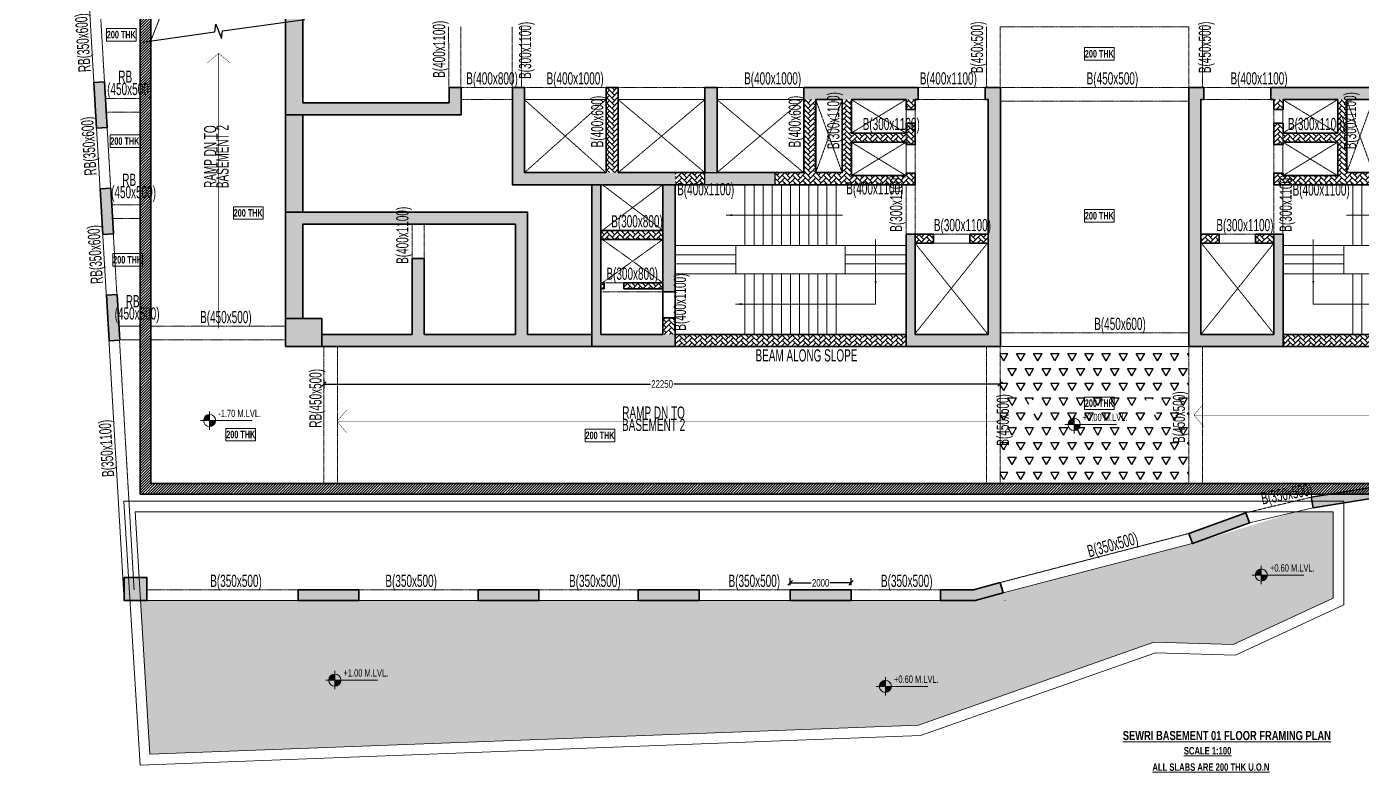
# Model space of a CAD drawing. Header units: millimetres. Extents: x -3 to 145534, y 75 to 63454.
# Drawn here: x 329 to 44240, y 632 to 25159 of the extents above; entities that cross this region are included whole.
import ezdxf

# ---------------------------------------------------------------- set-up
doc = ezdxf.new("R2010")
doc.units = ezdxf.units.MM
doc.linetypes.add('HIDDEN', pattern=[0.375, 0.25, -0.125])
doc.linetypes.add('HIDDEN2', pattern=[0.1875, 0.125, -0.0625])
for name, color, linetype, lineweight in [('A-ANNO-DIMS', 8, 'Continuous', 15), ('A-DETL-MISC', 35, 'Continuous', 15), ('A-FLOR-IDEN', 11, 'Continuous', 9), ('A-HIDD-ABVE', 8, 'HIDDEN', 20), ('A-HIDD-BELW', 8, 'HIDDEN2', 20), ('G-____-____-DIMS', 7, 'Continuous', 9), ('G-ANNO-TEXT', 231, 'Continuous', 9), ('S-BEAM', 7, 'Continuous', 18), ('S-BEAM-IDEN', 2, 'Continuous', 9), ('S-COL HATCH', 9, 'Continuous', 0), ('S-COLS', 5, 'Continuous', 35)]:
    doc.layers.add(name, color=color, linetype=linetype, lineweight=lineweight)
doc.layers.add('changes', color=7, linetype='Continuous')
doc.layers.add('HATCH', color=8, linetype='Continuous')
doc.styles.add('Dim.s & Anno.(Misc.)', font='ARIALN.TTF')
doc.styles.add('SOBHA', font='swisscl.ttf')
doc.styles.add('Swis721 LtCn BT', font='swisscl.ttf', dxfattribs={"width": 0.9, "height": 233.355162})
doc.styles.add('Swis721 LtCn BT_1', font='swisscl.ttf', dxfattribs={"height": 240})
doc.styles.add('Swis721 LtCn BT_2', font='swisscl.ttf', dxfattribs={"height": 244.992296})
doc.styles.add('Swis721 LtCn BT_B', font='', dxfattribs={"width": 0.9, "height": 246.918336})
doc.styles.get('Swis721 LtCn BT_B').set_extended_font_data('Swis721 LtCn BT', bold=True)
doc.dimstyles.new('A-GFC-100', dxfattribs={"dimscale": 100, "dimtxt": 1.75, "dimasz": 1.5, "dimexe": 1.5, "dimexo": 0, "dimgap": 1, "dimtad": 1, "dimdsep": 46, "dimtxsty": 'Dim.s & Anno.(Misc.)', "dimblk": 'ARCHTICK', "dimcen": 0, "dimdle": 1.5, "dimclrd": 256, "dimclre": 8, "dimclrt": 6, "dimazin": 2, "dimtfac": 1, "dimtix": 1, "dimtmove": 2, "dimatfit": 3, "dimfxl": 1, "dimtolj": 1, "dimlwd": -1, "dimlwe": 9, "dimarcsym": 0})
doc.dimstyles.new('S-100', dxfattribs={"dimscale": 100, "dimtxt": 2.5, "dimasz": 1.5, "dimexe": 1.5, "dimexo": 1.5, "dimgap": 0.1, "dimtad": 0, "dimdec": 0, "dimrnd": 0.0005, "dimzin": 0, "dimdsep": 46, "dimtxsty": 'SOBHA', "dimblk": 'OBLIQUE', "dimcen": 0.09, "dimclrd": 8, "dimclre": 8, "dimclrt": 6, "dimadec": 0, "dimazin": 0, "dimtfac": 1, "dimtdec": 0, "dimtofl": 0, "dimtmove": 0, "dimatfit": 3, "dimfxl": 1.5, "dimfxlon": 1, "dimtolj": 1, "dimtzin": 0, "dimlwd": -1, "dimlwe": -1, "dimarcsym": 0})
pattern_1 = [(45, (-31794446.85, 20683630.75), (0, 169.7056275), [360, -120]), (135, (-31794362, 20683715.6), (1e-14, 169.7056275), [360, -120])]
pattern_2 = [(45, (-31794446.85, 20735559.75), (0, 169.7056275), [360, -120]), (135, (-31794362, 20735644.6), (1e-14, 169.7056275), [360, -120])]

# ---------------------------------------------------------------- blocks, each defined once
blk = doc.blocks.new('_ARCHTICK')
at = {"color": 0, "linetype": 'ByBlock', "const_width": 0.15}
blk.add_lwpolyline([(-0.5, -0.5), (0.5, 0.5)], dxfattribs=at)
blk = doc.blocks.new('Spot Elevations - M_Spot Elevation - Target Filled-23738-FIRST FLOOR  FRAMING PLAN _NTA_')
at = {"layer": 'G-____-____-DIMS'}
h = blk.add_hatch(color=256, dxfattribs=at)
edge = h.paths.add_edge_path(flags=0)
edge.add_line((0, 0), (-2, 0))
edge.add_arc((0, 0), 2, 90, 180, ccw=False)
edge.add_line((0, 2), (0, 0))
h = blk.add_hatch(color=256, dxfattribs=at)
edge = h.paths.add_edge_path(flags=0)
edge.add_line((0, 0), (2, 0))
edge.add_arc((0, 0), 2, 270, 360, ccw=False)
edge.add_line((0, -2), (0, 0))
for p, q in [((-3, 0), (14, 0)), ((0, -3), (0, 3))]:
    blk.add_line(p, q, dxfattribs=at)
blk.add_circle((0, 0), 2, dxfattribs=at)
blk = doc.blocks.new('A$C89844c14')
at = {"layer": 'S-COL HATCH', "transparency": 33554687}
h = blk.add_hatch(dxfattribs=at)
h.set_pattern_fill('ANSI31', color=256, scale=500)
h.set_pattern_definition([(45, (-31243118.95, 21573255.045), (-44.19417382, 44.19417382), [])])
edge = h.paths.add_edge_path()
edge.add_line((-12641, -10574), (46763, -10574))
edge.add_line((46763, -10574), (50159, -10424))
edge.add_line((50159, -10424), (50159, 18363))
edge.add_arc((65987, 101152), 84288, 235.33184, 259.17631, ccw=False)
edge.add_arc((-8443, 269), 41200, 49.9962, 101.0852)
edge.add_line((-16364, 40700), (-15224, 21151))
edge.add_line((-15224, 21151), (-12641, 21151))
edge.add_line((-12641, 21151), (-12641, -10574))
edge = h.paths.add_edge_path(flags=16)
edge.add_line((-12291, -10224), (46756, -10224))
edge.add_line((46756, -10224), (49809, -10089))
edge.add_line((49809, -10089), (49809, 18075))
edge.add_arc((65987, 101152), 84638, 235.32076, 258.98032, ccw=False)
edge.add_arc((-8443, 269), 40850, 49.9733, 100.6568)
edge.add_line((-15997, 40415), (-14893, 21501))
edge.add_line((-14893, 21501), (-12291, 21501))
edge.add_line((-12291, 21501), (-12291, -10224))
h = blk.add_hatch(color=256, dxfattribs=at)
h.dxf.hatch_style = 1
h.paths.add_polyline_path([(-14163, 2965), (-14075, 1467), (-13726, 1488), (-13813, 2985)])
h = blk.add_hatch(color=256, dxfattribs=at)
h.dxf.hatch_style = 1
h.paths.add_polyline_path([(-13958, -535), (-13871, -2033), (-13522, -2012), (-13609, -515)])
h = blk.add_hatch(color=256, dxfattribs=at)
h.dxf.hatch_style = 1
h.paths.add_polyline_path([(-13754, -4033), (-13667, -5530), (-13317, -5510), (-13405, -4012)])
h = blk.add_hatch(color=256, dxfattribs=at)
h.dxf.hatch_style = 1
h.paths.add_polyline_path([(25890, -10677), (25945, -11023), (27920, -10704), (27864, -10359)])
h = blk.add_hatch(color=256, dxfattribs=at)
h.dxf.hatch_style = 1
h.paths.add_polyline_path([(23858, -11521), (23739, -11192), (21859, -11873), (21978, -12202)])
h = blk.add_hatch(color=256, dxfattribs=at)
h.dxf.hatch_style = 1
h.paths.add_polyline_path([(15747, -13822), (15654, -13485), (14779, -13724), (13686, -13724), (13686, -14074), (14825, -14074)])
h = blk.add_hatch(color=256, dxfattribs=at)
h.dxf.hatch_style = 1
h.paths.add_polyline_path([(-5446, -14074), (-5446, -13724), (-7446, -13724), (-7446, -14074)])
h = blk.add_hatch(color=256, dxfattribs=at)
h.dxf.hatch_style = 1
h.paths.add_polyline_path([(478, -14074), (478, -13724), (-1522, -13724), (-1522, -14074)])
h = blk.add_hatch(color=256, dxfattribs=at)
h.dxf.hatch_style = 1
h.paths.add_polyline_path([(5745, -14074), (5745, -13724), (3745, -13724), (3745, -14074)])
h = blk.add_hatch(color=256, dxfattribs=at)
h.dxf.hatch_style = 1
h.paths.add_polyline_path([(10745, -14074), (10745, -13724), (8745, -13724), (8745, -14074)])
at = {"layer": 'S-COLS', "elevation": 0}
for points in [[(-12641, -10574), (46763, -10574), (50159, -10424), (50159, 18363, -0.104418), (18042, 31828, 0.226686), (-16364, 40700), (-15224, 21151), (-12641, 21151)], [(-12291, -10224), (46756, -10224), (49809, -10089), (49809, 18075, -0.103603), (17829, 31550, 0.224825), (-15997, 40415), (-14893, 21501), (-12291, 21501)]]:
    blk.add_lwpolyline(points, format="xyb", close=True, dxfattribs=at)
for points in [[(-14163, 2965), (-13813, 2985), (-13726, 1488), (-14075, 1467)], [(-13958, -535), (-13609, -515), (-13522, -2012), (-13871, -2033)], [(-13754, -4033), (-13405, -4012), (-13317, -5510), (-13667, -5530)], [(-7446, -13724), (-5446, -13724), (-5446, -14074), (-7446, -14074)], [(-1522, -13724), (478, -13724), (478, -14074), (-1522, -14074)], [(3745, -13724), (5745, -13724), (5745, -14074), (3745, -14074)], [(8745, -13724), (10745, -13724), (10745, -14074), (8745, -14074)]]:
    blk.add_lwpolyline(points, close=True, dxfattribs=at)
for points in [[(25890, -10677), (25945, -11023), (27920, -10704), (27864, -10359), (25890, -10677)], [(21859, -11873), (21978, -12202), (23858, -11521), (23739, -11192), (21859, -11873)], [(13686, -13724), (14779, -13724), (15654, -13485), (15747, -13822), (14825, -14074), (13686, -14074), (13686, -13724)]]:
    blk.add_lwpolyline(points, dxfattribs=at)
blk = doc.blocks.new('_OBLIQUE')
at = {"color": 0, "linetype": 'ByBlock'}
blk.add_line((-0.5, -0.5), (0.5, 0.5), dxfattribs=at)
blk = doc.blocks.new('*D31')
at = {"layer": 'changes', "color": 8, "transparency": 16777216}
for p, q in [((10110, 13554), (10110, 13254)), ((10110, 13404), (20850, 13404)), ((32360, 13404), (21620, 13404)), ((32360, 13554), (32360, 13254))]:
    blk.add_line(p, q, dxfattribs=at)
at = {"layer": 'changes', "color": 8, "transparency": 16777216, "xscale": 150, "yscale": 150, "zscale": 150, "rotation": 180}
blk.add_blockref('_OBLIQUE', (10110, 13404), dxfattribs=at)
at = {"layer": 'changes', "color": 8, "transparency": 16777216, "xscale": 150, "yscale": 150, "zscale": 150}
blk.add_blockref('_OBLIQUE', (32360, 13404), dxfattribs=at)
at = {"layer": 'changes', "color": 6, "transparency": 16777216, "insert": (21235, 13404), "char_height": 250, "attachment_point": 5, "style": 'SOBHA'}
blk.add_mtext('\\A1;22250', dxfattribs=at)
blk = doc.blocks.new('A$C0921b736')
at = {"layer": 'S-COL HATCH', "transparency": 33554687}
h = blk.add_hatch(color=256, dxfattribs=at)
h.dxf.hatch_style = 1
h.paths.add_polyline_path([(5785, 8375), (5785, 9275), (5385, 9275), (5385, 8775), (575, 8775), (575, 19875), (0, 19879), (0, 8375)])
h = blk.add_hatch(color=256, dxfattribs=at)
h.dxf.hatch_style = 1
h.paths.add_polyline_path([(12825, 6075), (12825, 6475), (7871, 6475), (7871, 9275), (7471, 9275), (7471, 6075)])
at = {"layer": 'S-COL HATCH'}
h = blk.add_hatch(dxfattribs=at)
h.set_pattern_fill('AR-HBONE', color=256, scale=30)
h.set_pattern_definition(pattern_2)
h.paths.add_polyline_path([(10555, 6475), (10955, 6475), (10955, 9275), (10555, 9275)])
at = {"layer": 'S-COL HATCH', "transparency": 33554687}
h = blk.add_hatch(color=256, dxfattribs=at)
h.dxf.hatch_style = 1
h.paths.add_polyline_path([(13805, 9275), (14205, 9275), (14205, 6475), (13805, 6475)])
h = blk.add_hatch(color=256, dxfattribs=at)
h.dxf.hatch_style = 1
h.paths.add_polyline_path([(17055, 9275), (20825, 9275), (20825, 8875), (17055, 8875)])
h = blk.add_hatch(color=256, dxfattribs=at)
h.dxf.hatch_style = 1
h.paths.add_polyline_path([(20725, 4450), (20425, 4450), (20425, 1150), (20425, 750), (23125, 750), (23525, 750), (23525, 1150), (23525, 1150), (23525, 9275), (23025, 9275), (23025, 8875), (23125, 8875), (23125, 1150), (23125, 1150), (20725, 1150), (20725, 1150)])
h = blk.add_hatch(color=256, dxfattribs=at)
h.dxf.hatch_style = 1
h.paths.add_polyline_path([(32525, 4450), (32825, 4450), (32825, 1150), (32825, 750), (30125, 750), (29725, 750), (29725, 1150), (29725, 1150), (29725, 9275), (30225, 9275), (30225, 8875), (30125, 8875), (30125, 1150), (30125, 1150), (32525, 1150), (32525, 1150)])
h = blk.add_hatch(color=256, dxfattribs=at)
h.dxf.hatch_style = 1
h.paths.add_polyline_path([(36195, 9275), (32425, 9275), (32425, 8875), (36195, 8875)])
at = {"layer": 'S-COL HATCH'}
h = blk.add_hatch(dxfattribs=at)
h.set_pattern_fill('AR-HBONE', color=256, scale=30)
h.set_pattern_definition(pattern_2)
h.paths.add_polyline_path([(18325, 8875), (18625, 8875), (18625, 7775), (20425, 7775), (20425, 8100), (20725, 8100), (20725, 7398), (20425, 7398), (20425, 7475), (18625, 7475), (18625, 6375), (20425, 6375), (20425, 6453), (20725, 6453), (20725, 6075), (16105, 6075), (16105, 6475), (18325, 6475)])
h = blk.add_hatch(dxfattribs=at)
h.set_pattern_fill('AR-HBONE', color=256, scale=30)
h.set_pattern_definition(pattern_2)
h.paths.add_polyline_path([(17055, 6475), (17455, 6475), (17455, 8875), (17055, 8875)])
h = blk.add_hatch(dxfattribs=at)
h.set_pattern_fill('AR-HBONE', color=256, scale=30)
h.set_pattern_definition(pattern_2)
h.paths.add_polyline_path([(20425, 8875), (20725, 8875), (20725, 8550), (20425, 8550)])
h = blk.add_hatch(dxfattribs=at)
h.set_pattern_fill('AR-HBONE', color=256, scale=30)
h.set_pattern_definition(pattern_2)
h.paths.add_polyline_path([(34925, 8875), (34625, 8875), (34625, 7775), (32825, 7775), (32825, 8100), (32525, 8100), (32525, 7398), (32825, 7398), (32825, 7475), (34625, 7475), (34625, 6375), (32825, 6375), (32825, 6453), (32525, 6453), (32525, 6075), (37145, 6075), (37145, 6475), (34925, 6475)])
h = blk.add_hatch(dxfattribs=at)
h.set_pattern_fill('AR-HBONE', color=256, scale=30)
h.set_pattern_definition(pattern_2)
h.paths.add_polyline_path([(32825, 8875), (32525, 8875), (32525, 8550), (32825, 8550)])
h = blk.add_hatch(dxfattribs=at)
h.set_pattern_fill('AR-HBONE', color=256, scale=30)
h.set_pattern_definition(pattern_2)
h.paths.add_polyline_path([(13805, 6475), (12825, 6475), (12825, 6075), (13805, 6075)])
at = {"layer": 'S-COL HATCH', "transparency": 33554687}
h = blk.add_hatch(color=256, dxfattribs=at)
h.dxf.hatch_style = 1
h.paths.add_polyline_path([(13805, 6475), (16105, 6475), (16105, 6075), (13805, 6075)])
h = blk.add_hatch(color=256, dxfattribs=at)
h.dxf.hatch_style = 1
h.paths.add_polyline_path([(10385, 6075), (10085, 6075), (10085, 750), (10385, 750), (12825, 750), (12825, 1150), (10385, 1150), (10385, 2850), (10385, 2850), (10385, 2850)])
h = blk.add_hatch(color=256, dxfattribs=at)
h.dxf.hatch_style = 1
h.paths.add_polyline_path([(12825, 6075), (12425, 6075), (12425, 6075), (12425, 4575), (12425, 4575), (12425, 4275), (12425, 2550), (12825, 2550)])
h = blk.add_hatch(color=256, dxfattribs=at)
h.dxf.hatch_style = 1
h.paths.add_polyline_path([(7571, 4775), (7571, 1150), (4571, 1150), (4571, 3648), (4171, 3648), (4171, 1150), (1200, 1150), (1200, 750), (10085, 750), (10085, 1150), (7971, 1150), (7971, 5175), (0, 5175), (0, 1675), (575, 1675), (575, 4775)])
at = {"layer": 'S-COL HATCH'}
h = blk.add_hatch(dxfattribs=at)
h.set_pattern_fill('AR-HBONE', color=256, scale=30)
h.set_pattern_definition(pattern_2)
h.paths.add_polyline_path([(12425, 4575), (10385, 4575), (10385, 4275), (12425, 4275)])
h = blk.add_hatch(dxfattribs=at)
h.set_pattern_fill('AR-HBONE', color=256, scale=30)
h.set_pattern_definition(pattern_1)
h.paths.add_polyline_path([(21325, 4150), (21325, 4450), (20725, 4450), (20725, 4150)])
h.paths.add_polyline_path([(23125, 4150), (23125, 4450), (22525, 4450), (22525, 4150)])
h = blk.add_hatch(dxfattribs=at)
h.set_pattern_fill('AR-HBONE', color=256, scale=30)
h.set_pattern_definition(pattern_1)
h.paths.add_polyline_path([(32525, 4150), (32525, 4450), (31925, 4450), (31925, 4150)])
h.paths.add_polyline_path([(30725, 4150), (30725, 4450), (30125, 4450), (30125, 4150)])
h = blk.add_hatch(dxfattribs=at)
h.set_pattern_fill('AR-HBONE', color=256, scale=30)
h.set_pattern_definition(pattern_2)
h.paths.add_polyline_path([(10485, 2850), (10385, 2850), (10385, 2650), (10485, 2650)])
h = blk.add_hatch(dxfattribs=at)
h.set_pattern_fill('AR-HBONE', color=256, scale=30)
h.set_pattern_definition(pattern_2)
h.paths.add_polyline_path([(11135, 2850), (11135, 2650), (12425, 2650), (12425, 2850)])
at = {"layer": 'S-COL HATCH', "transparency": 33554687}
h = blk.add_hatch(color=256, dxfattribs=at)
h.dxf.hatch_style = 1
h.paths.add_polyline_path([(0, 1675), (0, 750), (1200, 750), (1200, 1675)])
at = {"layer": 'S-COL HATCH'}
h = blk.add_hatch(dxfattribs=at)
h.set_pattern_fill('AR-HBONE', color=256, scale=30)
h.set_pattern_definition(pattern_2)
h.paths.add_polyline_path([(12825, 1700), (12425, 1700), (12425, 1150), (12825, 1150)])
h = blk.add_hatch(dxfattribs=at)
h.set_pattern_fill('AR-HBONE', color=256, scale=30)
h.set_pattern_definition(pattern_2)
h.paths.add_polyline_path([(12825, 1150), (20425, 1150), (20425, 750), (12825, 750)])
h = blk.add_hatch(dxfattribs=at)
h.set_pattern_fill('AR-HBONE', color=256, scale=30)
h.set_pattern_definition(pattern_2)
h.paths.add_polyline_path([(40425, 1150), (32825, 1150), (32825, 750), (40425, 750)])
at = {"layer": 'changes'}
blk.add_lwpolyline([(13805, 6475), (16105, 6475), (16105, 6075), (13805, 6075)], close=True, dxfattribs=at)
at = {"layer": 'S-COLS'}
for p, q in [((20425, 4450), (20425, 1150)), ((20725, 4450), (20725, 1150)), ((32525, 4450), (32525, 1150)), ((32825, 4450), (32825, 1150)), ((12425, 2550), (12825, 2550)), ((12425, 1700), (12825, 1700)), ((20425, 1150), (20425, 750)), ((32825, 1150), (32825, 750))]:
    blk.add_line(p, q, dxfattribs=at)
for points in [[(0, 8379), (5785, 8375), (5785, 9275), (5385, 9275), (5385, 8775), (575, 8775), (575, 19875), (0, 19879)], [(17455, 6475), (18325, 6475), (18325, 8875), (17455, 8875)], [(35795, 6475), (34925, 6475), (34925, 8875), (35795, 8875)], [(12425, 4575), (10385, 4575), (10385, 4275), (12425, 4275)]]:
    blk.add_lwpolyline(points, close=True, dxfattribs=at)
for points in [[(17055, 9275), (20825, 9275), (20825, 8875), (20725, 8875), (20725, 8550), (20425, 8550), (20425, 8875), (19525, 8875), (18625, 8875), (18625, 7775), (20425, 7775), (20425, 8100), (20725, 8100), (20725, 7398), (20425, 7398), (20425, 7475), (18625, 7475), (18625, 6375), (19525, 6375), (20425, 6375), (20425, 6453), (20725, 6453), (20725, 6075), (18625, 6075), (18625, 6075), (7471, 6075), (7471, 9275), (7871, 9275), (7871, 6475), (10555, 6475), (10555, 9275)], [(10555, 9275), (10955, 9275)], [(10955, 9275), (10955, 6475), (13805, 6475), (13805, 9275)], [(13805, 9275), (14205, 9275)], [(14205, 9275), (14205, 6475), (17055, 6475), (17055, 9275)], [(23525, 1150), (23525, 9275), (23025, 9275), (23025, 8875), (23125, 8875), (23125, 1150), (20725, 1150)], [(29725, 1150), (29725, 9275), (30225, 9275), (30225, 8875), (30125, 8875), (30125, 1150), (32525, 1150)], [(36195, 9275), (32425, 9275), (32425, 8875), (32525, 8875), (32525, 8550), (32825, 8550), (32825, 8875), (33725, 8875), (34625, 8875), (34625, 7775), (32825, 7775), (32825, 8100), (32525, 8100), (32525, 7398), (32825, 7398), (32825, 7475), (34625, 7475), (34625, 6375), (33725, 6375), (32825, 6375), (32825, 6453), (32525, 6453), (32525, 6075), (34625, 6075), (34625, 6075), (45779, 6075)], [(10085, 6075), (10085, 750), (10385, 750)], [(10385, 1150), (10385, 6075)], [(12425, 6075), (12425, 1150)], [(12425, 750), (12825, 750), (12825, 6075)], [(0, 5175), (0, 1675), (575, 1675), (575, 4775), (7571, 4775), (7571, 1150), (4571, 1150), (4571, 3648), (4171, 3648), (4171, 1150), (1200, 1150), (1200, 750), (10085, 750)], [(10085, 1150), (7971, 1150), (7971, 5175), (25, 5175)], [(20725, 4150), (21325, 4150), (21325, 4450), (20425, 4450)], [(23125, 4150), (22525, 4150), (22525, 4450), (23125, 4450)], [(30125, 4150), (30725, 4150), (30725, 4450), (30125, 4450)], [(32525, 4150), (31925, 4150), (31925, 4450), (32825, 4450)], [(10485, 2850), (10385, 2850)], [(10385, 2650), (10485, 2650)], [(10485, 2650), (10485, 2850)], [(11135, 2850), (11135, 2650)], [(12425, 2850), (11135, 2850)], [(11135, 2650), (12425, 2650)], [(12425, 1150), (10385, 1150)], [(20425, 1150), (12825, 1150), (12825, 750), (23125, 750)], [(23125, 750), (23125, 750), (23525, 750), (23525, 1150)], [(30125, 750), (30125, 750), (29725, 750), (29725, 1150)], [(32825, 1150), (40425, 1150), (40425, 750), (30125, 750)], [(10385, 750), (12425, 750)]]:
    blk.add_lwpolyline(points, dxfattribs=at)
at = {"layer": 'S-COLS', "elevation": 0}
blk.add_lwpolyline([(0, 750), (1200, 750), (1200, 1675), (0, 1675)], close=True, dxfattribs=at)
blk = doc.blocks.new('*D26')
at = {"layer": 'changes', "color": 8, "transparency": 16777216}
for p, q in [((25451, 6785), (25451, 7014)), ((25451, 6864), (26145, 6864)), ((27451, 6864), (26758, 6864)), ((27451, 6785), (27451, 7014))]:
    blk.add_line(p, q, dxfattribs=at)
at = {"layer": 'changes', "color": 8, "transparency": 16777216, "xscale": 150, "yscale": 150, "zscale": 150, "rotation": 180}
blk.add_blockref('_OBLIQUE', (25451, 6864), dxfattribs=at)
at = {"layer": 'changes', "color": 8, "transparency": 16777216, "xscale": 150, "yscale": 150, "zscale": 150}
blk.add_blockref('_OBLIQUE', (27451, 6864), dxfattribs=at)
at = {"layer": 'changes', "color": 6, "transparency": 16777216, "insert": (26451, 6864), "char_height": 250, "attachment_point": 5, "style": 'SOBHA'}
blk.add_mtext('\\A1;2000', dxfattribs=at)
blk = doc.blocks.new('A$C40398dd4')
at = {"layer": 'A-ANNO-DIMS', "ltscale": 500, "elevation": 0}
blk.add_lwpolyline([(5810, 1000), (6600, 1000), (6600, 1565)], dxfattribs=at)
at = {"layer": 'A-DETL-MISC'}
for p, q in [((2300, 4925), (2300, 2925)), ((2600, 4925), (2600, 2925)), ((2900, 4925), (2900, 2925)), ((3200, 4925), (3200, 2925)), ((3500, 4925), (3500, 2925)), ((3800, 4925), (3800, 2925)), ((4100, 4925), (4100, 2925)), ((4400, 4925), (4400, 2925)), ((4700, 4925), (4700, 2925)), ((5000, 4925), (5000, 2925)), ((5300, 4925), (5300, 2925)), ((2300, 0), (2300, 2000)), ((2600, 0), (2600, 2000)), ((2900, 0), (2900, 2000)), ((3200, 0), (3200, 2000)), ((3500, 0), (3500, 2000)), ((3800, 0), (3800, 2000)), ((4100, 0), (4100, 2000)), ((4400, 0), (4400, 2000)), ((4700, 0), (4700, 2000)), ((5000, 0), (5000, 2000)), ((5300, 0), (5300, 2000))]:
    blk.add_line(p, q, dxfattribs=at)
for points in [[(2000, 2925), (0, 2925)], [(5600, 2925), (7600, 2925)], [(2000, 2625), (0, 2625)], [(2000, 2325), (0, 2325)], [(5600, 2625), (7600, 2625)], [(5600, 2325), (7600, 2325)]]:
    blk.add_lwpolyline(points, dxfattribs=at)
blk.add_lwpolyline([(5600, 2925), (5600, 2000), (2000, 2000), (2000, 2925)], close=True, dxfattribs=at)
at = {"layer": 'A-DETL-MISC', "elevation": 0}
for points in [[(2000, 2000), (0, 2000)], [(5600, 2000), (7600, 2000)]]:
    blk.add_lwpolyline(points, dxfattribs=at)
at = {"layer": 'A-ANNO-DIMS', "ltscale": 500}
for points in [[(1688, 3925), (5510, 3925)], [(6600, 1565), (6600, 3126)], [(1988, 1000), (5810, 1000)]]:
    blk.add_leader(points, dimstyle='A-GFC-100', override={"dimasz": 2, "dimtad": 0, "dimfxl": 0.18, "dimarcsym": 1}, dxfattribs=at)

msp = doc.modelspace()

# ---------------------------------------------------------------- hatches: boundary and pattern name
at = {"layer": 'A-HIDD-BELW', "transparency": 33554687}
h = msp.add_hatch(dxfattribs=at)
h.set_pattern_fill('FLEX', color=256, scale=1500, angle=30)
h.set_pattern_definition([(30, (-31346307.3, 21287606), (-187.5, 324.7595264), [375, -375]), (75, (-31345982.55, 21287793.48), (-187.5, 324.7595264), [93.75, -342.830086, 93.75, -530.330086])])
h.paths.add_polyline_path([(37419.1, 4915.6), (40027.3, 4837.5), (43310.1, 6363.9), (43310.1, 6972.8), (43310.1, 9204.4), (42098.6, 9204.4), (38679.9, 8156.1), (31484.5, 6284.1), (29484.5, 6284.1), (4073.7, 6284.1), (4386.2, 1231.9), (29674.6, 2186.4)])
at = {"layer": 'HATCH'}
h = msp.add_hatch(dxfattribs=at)
h.set_pattern_fill('TRIANG', color=9, scale=1500)
h.set_pattern_definition([(60, (-31346307.3, 21493595.5), (-281.2499995, 487.1392893), [281.25, -281.25]), (120, (-31346307.3, 21493595.5), (-562.4999995, 3e-07), [281.25, -281.25]), (0, (-31346447.93, 21493839.05), (281.25, 487.139289), [281.25, -281.25])])
h.paths.add_polyline_path([(32360.4, 14634.1), (32360.4, 10135.3), (38560.4, 10135.3), (38560.4, 14634.1)])
h.paths.add_polyline_path([(36109.5, 12977.1), (36109.5, 12565.2), (35132, 12565.2), (35132, 12977.1)], flags=0)
h.paths.add_polyline_path([(37564.9, 12662.3), (37702.7, 12662.3), (37316, 12275.6), (36929.3, 12662.3), (37064.9, 12662.3, -1)], flags=16)
h.paths.add_polyline_path([(36929.3, 12662.3), (37064.9, 12662.3, 1), (37564.9, 12662.3), (37702.7, 12662.3), (37316, 12275.6)], flags=0)
h.paths.add_polyline_path([(34990.7, 12074.7, -1), (34590.7, 12074.7, -1)], flags=16)
h.paths.add_polyline_path([(33929.3, 12663.4), (33793.7, 12663.4, -1), (33293.7, 12663.4), (33155.9, 12663.4), (33542.6, 13050.1)], flags=16)
h.paths.add_polyline_path([(33929.3, 12663.4), (33793.7, 12663.4, 1), (33293.7, 12663.4), (33155.9, 12663.4), (33542.6, 13050.1)], flags=16)
h.paths.add_polyline_path([(37200.2, 12464.8), (37462.8, 12464.8), (37462.8, 12985.4), (37200.2, 12985.4)], flags=24)
h.paths.add_polyline_path([(33429.7, 12393.1), (33692.4, 12393.1), (33692.4, 12913.8), (33429.7, 12913.8)], flags=24)
h.paths.add_polyline_path([(34976.1, 12054.4), (36777.6, 12054.4), (36777.6, 12560.5), (34976.1, 12560.5)], flags=24)
h.paths.add_polyline_path([(38581.1, 11404.2), (38581.1, 12677.4), (38053.9, 12677.4), (38053.9, 11404.2)], flags=9)
h.paths.add_polyline_path([(35087.2, 12512.2), (36139.1, 12512.2), (36139.1, 13032.9), (35087.2, 13032.9)], flags=24)
h.paths.add_polyline_path([(32789.6, 11313.9), (32789.6, 12587.1), (32262.4, 12587.1), (32262.4, 11313.9)], flags=9)
at = {"layer": 'S-COL HATCH', "transparency": 33554687}
h = msp.add_hatch(color=256, dxfattribs=at)
h.dxf.hatch_style = 1
h.paths.add_polyline_path([(9414.2, 22259.3), (8839.2, 22259.3), (8839.2, 19059.3), (9414.2, 19059.3)])
h = msp.add_hatch(color=256, dxfattribs=at)
h.dxf.hatch_style = 1
h.paths.add_polyline_path([(4283.2, 6285.3), (4283.2, 7035.3), (3533.2, 7035.3), (3533.2, 6285.3)])

# ---------------------------------------------------------------- linework, layer by layer
at = {"elevation": 0}
msp.add_lwpolyline([(4141.5, 24654.8), (6522.2, 24987.7), (6549.5, 25244), (6742.5, 24766.1), (6769.8, 25022.3), (9480.1, 25401.3)], dxfattribs=at)
at = {"layer": 'A-FLOR-IDEN', "color": 8, "flags": 128}
for points in [[(3930.5, 25098.8), (3930.5, 24687), (2953, 24687), (2953, 25098.8)], [(36109.5, 24469.8), (36109.5, 24058), (35132, 24058), (35132, 24469.8)], [(4048, 21598.8), (4048, 21187), (3070.5, 21187), (3070.5, 21598.8)], [(36109.5, 19142.4), (36109.5, 18730.6), (35132, 18730.6), (35132, 19142.4)], [(4140.5, 17695.8), (4140.5, 17284), (3163, 17284), (3163, 17695.8)], [(36109.5, 12977.1), (36109.5, 12565.2), (35132, 12565.2), (35132, 12977.1)]]:
    msp.add_lwpolyline(points, close=True, dxfattribs=at)
at = {"layer": 'A-FLOR-IDEN', "color": 8, "elevation": 0, "flags": 128}
for points in [[(8106.9, 19235.9), (8106.9, 18824.1), (7129.4, 18824.1), (7129.4, 19235.9)], [(7860.5, 11946.5), (7860.5, 11534.6), (6883, 11534.6), (6883, 11946.5)], [(19681.7, 11917.7), (19681.7, 11505.8), (18704.2, 11505.8), (18704.2, 11917.7)]]:
    msp.add_lwpolyline(points, close=True, dxfattribs=at)
at = {"layer": 'A-HIDD-ABVE', "linetype": 'HIDDEN'}
for p, q in [((4410.8, 24692.5), (8910.4, 36109.3)), ((16706, 22759.3), (19390.4, 20359.3)), ((16706, 20359.3), (19390.4, 22759.3)), ((19790.4, 22759.3), (22640.4, 20359.3)), ((19790.4, 20359.3), (22640.4, 22759.3)), ((23040.4, 22759.3), (25890.4, 20359.3)), ((23040.4, 20359.3), (25870.4, 22759.3)), ((26290.4, 22759.3), (27160.4, 20359.3)), ((26290.4, 20359.3), (27160.4, 22759.3)), ((27460.4, 22759.3), (29260.4, 21659.3)), ((27460.4, 21659.3), (29260.4, 22759.3)), ((43460.4, 22759.3), (41660.4, 21659.3)), ((43460.4, 21659.3), (41660.4, 22759.3)), ((44630.4, 22759.3), (43760.4, 20359.3)), ((44630.4, 20359.3), (43760.4, 22759.3)), ((27460.4, 20259.3), (29260.4, 21359.3)), ((27460.4, 21359.3), (29260.4, 20259.3)), ((43460.4, 20259.3), (41660.4, 21359.3)), ((43460.4, 21359.3), (41660.4, 20259.3)), ((19270.4, 19959.3), (21260.3, 18459.3)), ((19270.4, 18459.3), (21260.3, 19959.3)), ((19270.4, 18159.3), (21260.3, 16734.1)), ((19270.4, 16734.1), (21260.3, 18159.3)), ((31936.3, 18034.1), (29536.3, 15034.1)), ((29560.4, 18034.1), (31960.4, 15034.1)), ((41360.4, 18034.1), (38960.4, 15034.1)), ((38984.4, 18034.1), (41384.4, 15034.1))]:
    msp.add_line(p, q, dxfattribs=at)
at = {"layer": 'A-HIDD-BELW', "color": 4, "linetype": 'ByBlock', "ltscale": 500}
for p, q in [((43660.1, 9554.4), (3520.8, 9554.4)), ((3520.8, 9554.4), (4058, 869.3)), ((43660.1, 6140.7), (43660.1, 9554.4)), ((43310.1, 9204.4), (3893.1, 9204.4)), ((3893.1, 9204.4), (4386.2, 1231.9)), ((43310.1, 6363.9), (43310.1, 9204.4)), ((40027.3, 4837.5), (43310.1, 6363.9)), ((40099.7, 4485.2), (43660.1, 6140.7)), ((29674.6, 2186.4), (37419.1, 4915.6)), ((37419.1, 4915.6), (40027.3, 4837.5)), ((29740.8, 1838.6), (37473.9, 4563.8)), ((37473.9, 4563.8), (40099.7, 4485.2)), ((4058, 869.3), (29740.8, 1838.6)), ((4386.2, 1231.9), (29674.6, 2186.4))]:
    msp.add_line(p, q, dxfattribs=at)
at = {"layer": 'S-BEAM', "linetype": 'HIDDEN'}
for p, q in [((14210.4, 25159.3, 0), (14220.4, 23159.3)), ((14610.4, 25159.3), (14610.4, 23159.3)), ((16306, 23159.3), (16306, 25159.3, 0)), ((16606, 23159.3), (16606, 25159.3, 0)), ((31910.4, 25159.3), (31910.4, 23159.3)), ((32360.4, 25159.3), (32360.4, 23159.3)), ((32360.4, 25159.3), (38560.4, 25159.3)), ((38560.4, 25159.3), (38560.4, 23159.3)), ((39010.4, 25159.3), (39010.4, 23159.3)), ((14610.4, 23159.3), (16306, 23159.3)), ((16706, 23159.3), (19390.4, 23159.3)), ((19790.4, 23159.3), (22640.4, 23159.3)), ((23040.4, 23159.3), (25890.4, 23159.3)), ((29660.4, 23159.3), (31860.3, 23159.3)), ((32360.4, 23159.3), (38560.4, 23159.3)), ((41260.3, 23159.3), (39060.4, 23159.3)), ((2920.2, 22801.7), (4060.4, 22801.7)), ((14610.4, 22759.3), (16306, 22759.3)), ((29560.4, 20336.8, 0), (29560.4, 22759.3, 0)), ((29660.4, 22759.3), (31860.3, 22759.3)), ((32360.4, 22709.3), (38560.4, 22709.3)), ((41260.3, 22759.3), (39060.4, 22759.3)), ((41360.4, 20336.8, 0), (41360.4, 22759.3, 0)), ((2946.5, 22351.7), (4060.4, 22351.7)), ((29260.4, 18334.1), (29260.4, 19959.3)), ((29560.4, 18334.1), (29560.4, 19959.3)), ((41360.4, 18334.1), (41360.4, 19959.3)), ((41660.4, 18334.1), (41660.4, 19959.3)), ((3124.4, 19301.7), (4060.4, 19301.7)), ((3150.7, 18851.7), (4060.4, 18851.7)), ((13013.8, 17531.9), (13013.8, 18659.3)), ((13406, 17531.9), (13406, 18659.3)), ((30160.4, 18334.1), (31360.4, 18334.1)), ((40760.4, 18334.1), (39560.4, 18334.1)), ((19270.4, 16434.1), (21260.4, 16434.1)), ((8856, 15309.3), (4410.4, 15309.3)), ((32360.4, 15084.1), (38560.4, 15084.1)), ((8860.6, 14859.3), (4410.4, 14859.3)), ((10110.4, 14634.1), (10110.4, 10134.1)), ((10560.4, 14634.1), (10560.4, 10134.1)), ((31910.4, 14634.1), (31910.4, 10135.3)), ((32360.4, 14634.1), (32360.4, 10135.3)), ((38560.4, 14634.1), (38560.4, 10135.3)), ((39010.4, 14634.1), (39010.4, 10135.3)), ((40479.2, 9177.5, 0), (42566.3, 9676, 0)), ((32360.4, 6874.6, 0), (38560.4, 8486.7, 0)), ((39010.4, 8275.8), (39010.4, 8271.2)), ((4283.2, 6635.3, 0), (9260.4, 6635.3)), ((15184.5, 6635.3, 0), (11260.4, 6635.3)), ((17184.5, 6635.3, 0), (20451.2, 6635.3)), ((25451.2, 6635.3, 0), (22451.2, 6635.3)), ((27451.2, 6635.3, 0), (30392.2, 6635.3))]:
    msp.add_line(p, q, dxfattribs=at)
at = {"layer": 'S-BEAM'}
for p, q in [((2569.6, 22801.7), (2570, 22801.7)), ((16706, 22759.3), (19390.4, 22759.3)), ((19790.4, 22759.3), (22640.4, 22759.3)), ((23040.4, 22759.3), (25870.4, 22759.3)), ((29260.4, 20336.8, 0), (29260.4, 22759.3, 0)), ((41660.4, 20336.8, 0), (41660.4, 22759.3, 0)), ((30160.4, 18034.1), (31360.4, 18034.1)), ((40760.4, 18034.1), (39560.4, 18034.1)), ((19370.4, 16734.1), (20020.4, 16734.1)), ((3007.2, 15309.3), (3006.7, 15309.3)), ((4060.4, 15309.3), (3357.3, 15309.3)), ((4060.4, 14859.3), (3383.6, 14859.3)), ((32360.4, 14634.1), (38560.4, 14634.1)), ((40560.5, 8837.1, 0), (42647.6, 9335.5, 0)), ((32452.6, 6537, 0), (38679.9, 8156.1, 0)), ((4283.2, 6285.3, 0), (9260.4, 6285.3)), ((15184.5, 6285.3, 0), (11260.4, 6285.3)), ((17184.5, 6285.3, 0), (20451.2, 6285.3)), ((25451.2, 6285.3, 0), (22451.2, 6285.3)), ((27451.2, 6285.3, 0), (30392.2, 6285.3))]:
    msp.add_line(p, q, dxfattribs=at)
at = {"layer": 'S-BEAM', "ltscale": 250000, "elevation": 0}
msp.add_lwpolyline([(1554, 40209.8), (3533.2, 6285.3)], dxfattribs=at)
at = {"layer": 'S-BEAM', "linetype": 'HIDDEN', "elevation": 0}
for points in [[(2742.3, 25851.7), (2920.2, 22801.7)], [(2946.5, 22351.7), (3124.4, 19301.7)], [(3150.7, 18851.7), (3357.3, 15309.3)], [(3384.2, 14848), (3863.5, 6634.1)], [(3691.4, 9584.1), (3863.5, 6634.1)], [(4396, 6284.1), (4396, 6278)]]:
    msp.add_lwpolyline(points, dxfattribs=at)
at = {"layer": 'S-BEAM', "const_width": 12.5, "elevation": 0}
for points in [[(7021, 23967.9), (6646, 24284.3), (6271, 23967.9)], [(6646, 15241.7), (6646, 24284.3)], [(39052, 12009.1), (38735.7, 12384.1), (39052, 12759.1)], [(10858.1, 11800.9), (10541.7, 12175.9), (10858.1, 12550.9)], [(38735.7, 12384.1), (61950.3, 12384.1)], [(32360.4, 12175.9), (10541.7, 12175.9)]]:
    msp.add_lwpolyline(points, dxfattribs=at)
at = {"layer": 'S-BEAM-IDEN'}
msp.add_line((32507.3, 6284.1), (32526.9, 6284.1), dxfattribs=at)
at = {"layer": 'S-COLS', "elevation": 0}
for points in [[(9414.2, 22259.3), (8839.2, 22259.3), (8839.2, 19059.3), (9414.2, 19059.3)], [(3533.2, 7035.3), (4283.2, 7035.3), (4283.2, 6285.3), (3533.2, 6285.3)]]:
    msp.add_lwpolyline(points, close=True, dxfattribs=at)

# ---------------------------------------------------------------- block references
at = {"layer": 'changes'}
msp.add_blockref('A$C0921b736', (8839.2, 13884.1, 0), dxfattribs=at)
at = {"layer": 'G-____-____-DIMS', "xscale": 99.99999999999991, "yscale": 99.99999999999991, "zscale": 99.99999999999991}
for p in [(6348.2, 12203.2, 0), (34790.7, 12074.7, 0), (40950.4, 7120.5), (10468.2, 3665.4), (28580.7, 3459.5)]:
    msp.add_blockref('Spot Elevations - M_Spot Elevation - Target Filled-23738-FIRST FLOOR  FRAMING PLAN _NTA_', p, dxfattribs=at)
at = {"layer": 'S-BEAM-IDEN'}
msp.add_blockref('A$C40398dd4', (21660.4, 15034.1), dxfattribs=at)
at = {"layer": 'S-BEAM-IDEN', "xscale": -1}
msp.add_blockref('A$C40398dd4', (49260.4, 15034.1), dxfattribs=at)
at = {"layer": 'S-COL HATCH', "color": 4}
msp.add_blockref('A$C89844c14', (16706, 20359.3), dxfattribs=at)

# ---------------------------------------------------------------- texts
at = {"layer": 'A-FLOR-IDEN', "color": 1, "char_height": 246.92, "width": 1155, "attachment_point": 2, "line_spacing_factor": 0.964267, "style": 'Swis721 LtCn BT_B'}
for insert in [(3441.8, 25020.8), (35620.8, 24391.8), (3559.3, 21520.8), (7618.2, 19157.8), (35620.8, 19064.4), (3651.8, 17617.8), (35620.8, 12899), (7371.8, 11868.4), (19192.9, 11839.6)]:
    msp.add_mtext('200 THK', dxfattribs=dict(at, insert=insert))
at = {"layer": 'G-____-____-DIMS', "char_height": 240, "width": 1683.881, "attachment_point": 1, "line_spacing_factor": 0.970126, "style": 'Swis721 LtCn BT_1'}
for s, insert in [('-1.70 M.LVL.', (6633.6, 12558.8, 0)), ('+0.60 M.LVL.', (41235.8, 7476.1)), ('+1.00 M.LVL.', (10753.6, 4021)), ('+0.60 M.LVL.', (28866.1, 3815.1))]:
    msp.add_mtext(s, dxfattribs=dict(at, insert=insert))
at = {"layer": 'G-____-____-DIMS', "color": 1, "insert": (35076.1, 12430.3, 0), "char_height": 240, "width": 1683.881, "attachment_point": 1, "line_spacing_factor": 0.970126, "style": 'Swis721 LtCn BT_1'}
msp.add_mtext('+0.00 M.LVL.', dxfattribs=at)
at = {"layer": 'G-ANNO-TEXT', "color": 6, "insert": (36391.4, 1992.2), "char_height": 300, "width": 6923.66, "attachment_point": 1, "line_spacing_factor": 0.971848, "style": 'Swis721 LtCn BT_2'}
msp.add_mtext('{\\fSwis721 LtCn BT|b1|i0|c0|p34;\\LSEWRI BASEMENT 01 FLOOR FRAMING PLAN }', dxfattribs=at)
at = {"layer": 'G-ANNO-TEXT', "color": 1, "char_height": 244.992, "attachment_point": 1, "line_spacing_factor": 0.971848, "style": 'Swis721 LtCn BT_2'}
for s, insert, width in [('{\\fSwis721 LtCn BT|b1|i0|c0|p34;\\LSCALE 1:100}', (38402.5, 1464.5), 1551.037), ('{\\fSwis721 LtCn BT|b1|i0|c0|p34;\\LALL SLABS ARE 200 THK U.O.N}', (37368.3, 926.1), 3728.693)]:
    msp.add_mtext(s, dxfattribs=dict(at, insert=insert, width=width))
at = {"layer": 'S-BEAM-IDEN', "style": 'Swis721 LtCn BT', "width": 0.8}
for s, rotation, p in [('RB(350x600)', 93.60442, (2434.7, 23679.3, 0)), ('B(400x1100)', 90, (14094.8, 23477.3)), ('B(300x1100)', 90, (16927.1, 23441.8)), ('B(450x500)', 90, (31795, 23632.1, 0)), ('B(450x500)', 90, (39292.4, 23632.1, 0)), ('RB', 360, (3343.9, 23316.2, 0)), ('(450x500)', 360, (2977.5, 22911.3, 0)), ('B(400x800)', 360, (14792, 23258.7)), ('B(400x1000)', 360, (17433.7, 23258.7)), ('B(400x1000)', 360, (23933.7, 23258.7)), ('B(400x1100)', 360, (29713.7, 23258.7)), ('B(450x500)', 360, (35204.2, 23258.7)), ('B(400x600)', 90, (19298.8, 21190.7, 0)), ('B(400x600)', 90, (25798.8, 21190.7, 0)), ('B(300x1100)', 90, (27068.8, 21128.1, 0)), ('B(300x1100)', 90, (44070.9, 21128.1, 0)), ('RB(350x600)', 93.60442, (2633.1, 20278.9, 0)), ('B(300x1100)', 360, (27835.3, 21759.4, 0)), ('RAMP DN TO', 90, (6566.6, 19855.5)), ('BASEMENT 2', 90, (6971.6, 19847.9)), ('RB', 360, (3473.6, 19922.8)), ('B(300x1100)', 90, (29133.5, 18414.4, 0)), ('B(300x1100)', 90, (41953.9, 18414.4, 0)), ('(450x500)', 360, (3107.2, 19517.9)), ('B(400x1100)', 360, (21730.6, 19613.3)), ('B(400x1100)', 360, (27296.5, 19642.2)), ('B(400x1100)', 360, (41980.9, 19603)), ('B(400x1100)', 90, (12888.3, 17357.4)), ('B(300x800)', 360, (19561.5, 18558.7, 0)), ('RB(350x600)', 93.60442, (2841.2, 16711.8, 0)), ('B(300x1100)', 360, (30177.5, 18433.5)), ('B(300x800)', 360, (19403.5, 16833.5)), ('B(400x1100)', 90, (22021.5, 15160.1, 0)), ('RB', 360, (3590.1, 15930.4)), ('(450x500)', 360, (3223.7, 15525.4)), ('B(450x500)', 360, (6035, 15408.4)), ('B(450x600)', 360, (35452.7, 15183.5)), ('BEAM ALONG SLOPE', 360, (24307.1, 14146.5, 0)), ('RB(450x500)', 90, (10031.2, 11968.8)), ('B(450x500)', 90, (32647.9, 11376.4)), ('B(450x500)', 90, (38439.5, 11466.7)), ('B(350x1100)', 93.60442, (3211.6, 10363.1, 0)), ('B(350x500)', 10.78837, (40986.6, 9439)), ('B(350x500)', 15.48324, (35290.9, 7701.5)), ('B(350x500)', 360, (6368.5, 6730.8)), ('B(350x500)', 360, (12131.2, 6730.8)), ('B(350x500)', 360, (18174.2, 6730.8)), ('B(350x500)', 360, (23422, 6730.8)), ('B(350x500)', 360, (28437, 6730.8))]:
    msp.add_text(s, height=400, rotation=rotation, dxfattribs=at).set_placement(p)
for s, p in [('B(400x1100)', (39935.9, 23258.7)), ('B(300x1100)', (41827.5, 21759.4, 0)), ('B(300x1100)', (39472.2, 18433.5)), ('RAMP DN TO', (19925.4, 12265.9, 0)), ('BASEMENT 2', (19917.8, 11861, 0))]:
    msp.add_text(s, height=400, dxfattribs=at).set_placement(p)

# ---------------------------------------------------------------- dimensions: what is measured, and where the dimension line sits
at = {"layer": 'changes'}
dim = msp.add_linear_dim(base=(32360.4, 13404.5), p1=(10110.4, 14045.5), p2=(32360.4, 14045.5), dimstyle='S-100', dxfattribs=at)
dim.commit()
dim.dimension.update_dxf_attribs({"geometry": '*D31', "text_midpoint": (21235.4, 13404.5)})
dim = msp.add_aligned_dim(p1=(25451.2, 6635.3), p2=(27451.2, 6635.3, 0), distance=229.1, dimstyle='S-100', dxfattribs=at)
dim.commit()
dim.dimension.update_dxf_attribs({"geometry": '*D26', "text_midpoint": (26451.2, 6864.4)})

doc.saveas('drawing.dxf')
